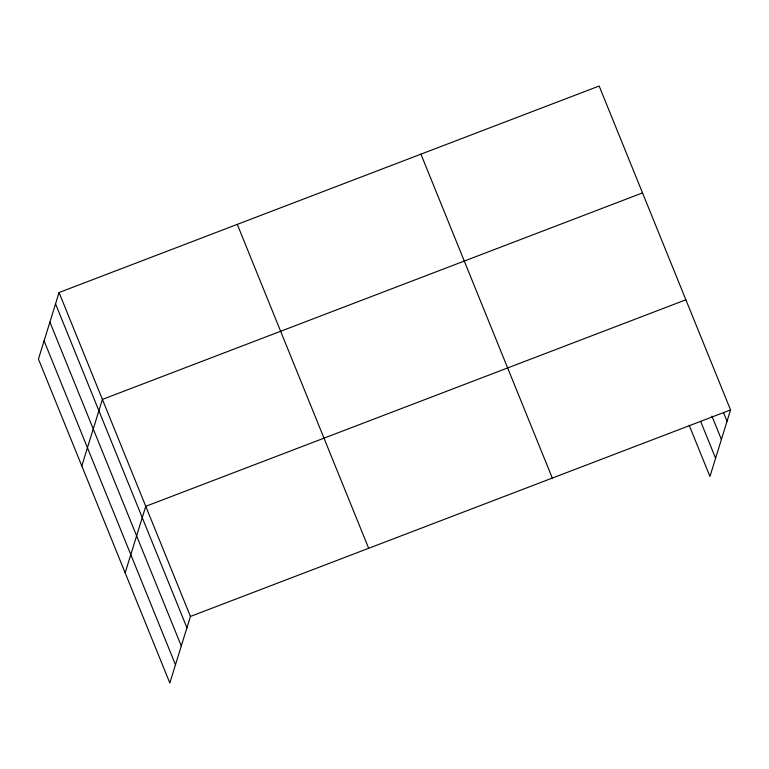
<?xml version="1.0" encoding="UTF-8"?>
<svg xmlns="http://www.w3.org/2000/svg" width="769" height="769" viewBox="0 0 769 769"><rect width="100%" height="100%" fill="white"/><g stroke="black" fill="none" stroke-linecap="round" stroke-linejoin="round"><path stroke-width="1.15" d="M59.05 292.528L38.45 359.075L169.834 682.987L190.433 616.44L59.05 292.528L599.166 86.013L730.55 409.925L709.95 476.472L689.197 425.295M81.802 465.966L102.402 399.419L642.528 192.904M125.164 572.857L145.764 506.31L685.881 299.795M190.433 616.44L730.55 409.925M723.437 412.357L727.041 421.258M711.931 416.116L721.399 439.474M700.703 421.537L715.593 458.247M420.931 154.165L552.315 478.068M237.285 224.385L368.668 548.287M55.541 303.861L186.925 627.764M49.898 322.086L181.282 645.989M44.093 340.859L175.476 664.762"/></g></svg>
